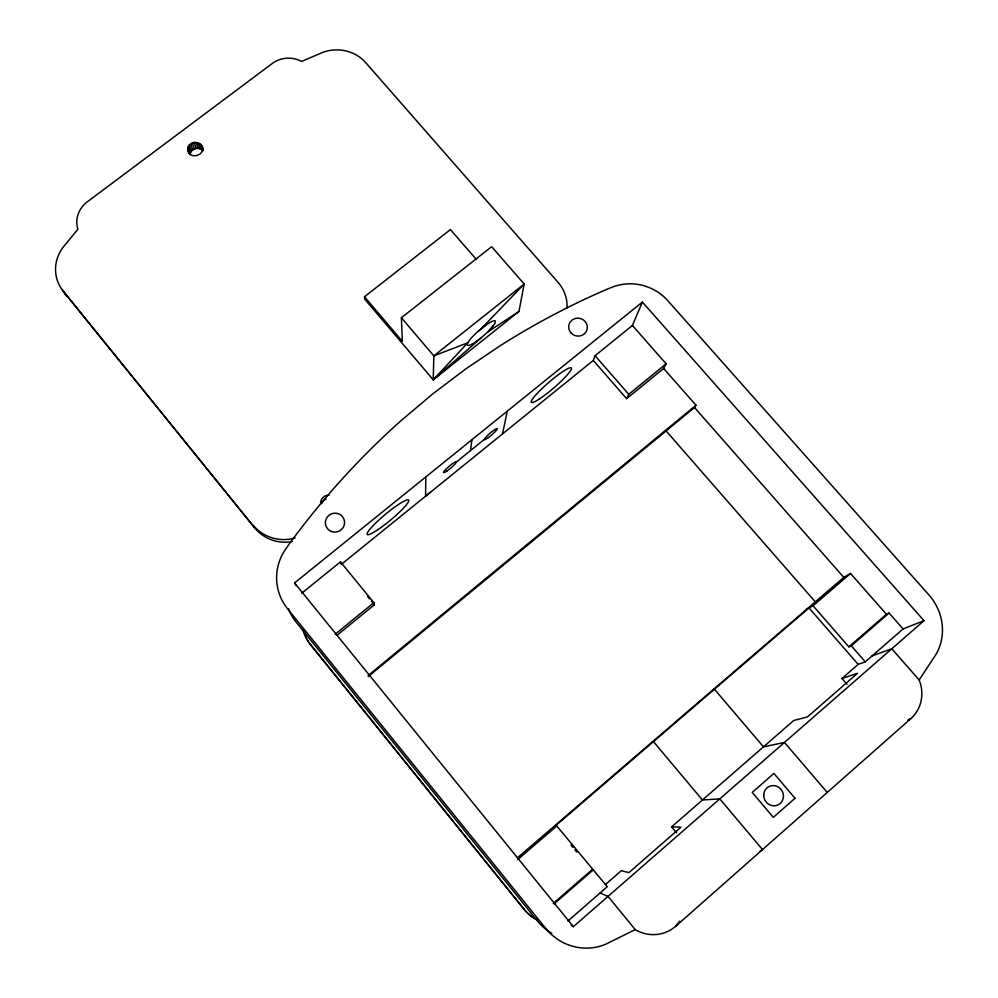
<?xml version="1.0" encoding="UTF-8"?>
<svg xmlns="http://www.w3.org/2000/svg" width="998" height="998" viewBox="0 0 998 998"><rect width="100%" height="100%" fill="white"/><g stroke="black" fill="none" stroke-linecap="round" stroke-linejoin="round"><path stroke-width="1.5" d="M425.797 476.957L425.585 496.181L430.512 492.201M480.786 338.147L473.838 343.087A18.525 3.505 -40.8 0 1 467.388 343.674A18.525 3.505 -40.8 0 1 478.291 331.149L485.714 325.236A18.525 3.505 -40.8 0 1 494.06 320.77L495.295 320.894L494.896 323.564L487.91 331.885L433.232 379.826L433.843 355.862L401.383 317.763L491.652 246.693L524.187 284.043L518.96 311.463L433.232 379.826L364.757 299.188L364.495 296.755L450.422 229.577L476.42 259.53M470.457 450.634L471.892 439.731M502.518 433.918L507.271 411.164M201.87 146.282C205.962 155.526 189.321 160.129 187.874 150.211C186.788 139.907 203.729 139.982 203.168 150.424M200.91 144.76L202.906 150.873C199.163 146.269 190.73 148.565 189.994 154.503L187.861 148.415M301.808 593.174L340.455 561.849L341.291 564.406L593.311 360.428L595.082 355.7L632.42 325.46L642.375 302.07L924.011 620.669L573.351 926.668L571.168 925.109M593.311 360.428L626.619 398.664L628.752 394.322L666.115 363.808L632.42 325.46M626.619 398.664L663.608 368.449L666.115 363.808M368.387 676.432L694.496 407.508L696.005 405.225L663.608 368.449M919.158 679.975L935.812 654.7A51.684 48.74 46.2 0 0 928.913 594.945L667.824 300.71A48.603 46.419 18.5 0 0 611.861 287.299L606.946 289.27A902.442 827.379 65.7 0 0 499.549 346.131L465.679 368.998L432.92 393.761L401.346 420.395A902.442 827.379 65.7 0 0 288.696 544.746L285.515 549.337A50.399 49.651 -32.2 0 0 287.499 608.68L545.706 928.377A54.017 51.933 76.9 0 0 606.422 943.896L635.227 929.612A37.175 35.554 72.1 0 0 675.933 926.057L910.812 718.66A35.928 33.882 50.3 0 0 919.158 679.975L891.8 648.787L872.115 655.898M675.933 926.057L679.613 921.179M490.929 328.754L493.311 325.922M433.232 379.826L467.788 342.788L433.843 355.862L524.187 284.043L481.31 328.629M605.349 884.59L621.355 870.655L628.902 872.626L680.998 827.192L671.592 826.893L676.582 832.881M671.592 826.893L793.684 720.544L807.482 716.901L857.469 673.313L841.963 678.49L846.978 684.266M841.963 678.49L858.18 664.369L865.291 661.849L903.065 628.94L924.011 620.669M567.937 920.992L607.271 886.711L556.784 825.995L554.576 825.87M553.291 903.377L592.363 869.458M806.821 609.129L813.021 605.749L848.849 646.829L886.399 614.244L889.081 613.059L903.065 628.94M554.077 903.876L593.386 869.757M848.849 646.829L851.319 645.831L889.081 613.059M517.376 857.843L843.784 577.38L850.545 573.501L886.399 614.244M555.362 825.92L809.016 607.932L858.18 664.369M517.775 859.515L556.784 825.995M813.021 605.749L850.545 573.501M368.075 675.621L696.005 405.225M335.103 634.304L373.851 602.642L340.455 561.849M337.224 635.127L374.337 604.8L373.851 602.642M456.51 461.912L484.367 439.382M296.019 585.664L294.56 582.932L642.375 302.07M487.897 331.872L518.96 311.463M908.242 720.344L910.812 718.66L908.068 719.882M759.915 851.331L762.522 849.635L719.82 798.862L702.442 800.022L653.465 741.614L652.131 742.05M712.759 689.955L714.431 689.219L763.495 746.853L784.49 742.425L827.255 792.474M600.01 893.035L608.056 896.391L635.227 929.612M303.13 630.437A41.829 41.355 -42.6 0 0 310.565 644.671L523.85 908.991A44.399 42.814 78.8 0 0 536.887 919.944M694.496 407.508L843.784 577.38M665.99 430.787L816.015 602.692M851.319 645.831L865.291 661.849M595.082 355.7L628.752 394.322M364.495 296.755L402.369 341.353L401.383 317.763M367.538 596.48L369.485 598.862M371.431 601.233L374.337 604.8M570.993 845.007L572.939 847.402M574.898 849.785L576.856 852.167M567.101 307.746A38.648 37.026 9.9 0 0 557.919 282.209L365.68 62.625A37.587 34.967 -3.2 0 0 322.554 52.47L301.533 61.439A25.823 23.989 -5.6 0 0 272.192 63.535L87.3 201.833A26.547 24.8 -17.5 0 0 77.881 229.228L63.024 247.367A38.959 36.552 -19.6 0 0 63.236 291.191L254.814 527.992A39.533 38.585 -23.9 0 0 292.164 541.59M63.236 291.191L254.814 527.992M294.56 582.932L573.351 926.668M310.565 644.671L523.85 908.991M187.874 150.211L188.722 152.632M188.36 146.681L190.468 152.769M189.308 145.097L191.416 151.209M190.643 143.799L192.751 149.912M192.302 142.851L194.373 148.976M194.136 142.34L196.207 148.465M196.045 142.277L198.091 148.415M197.891 142.689L199.924 148.814M199.55 143.537L201.571 149.65M311.401 645.98A41.517 41.043 -43.1 0 1 303.629 630.437M536.001 919.158A44.049 42.49 78.8 0 1 523.064 908.292M551.744 933.292A50.486 48.59 77.5 0 1 537.697 921.266L295.919 621.829A47.268 46.632 -35.4 0 1 288.584 608.917M478.304 331.161A21.956 4.142 -40.8 0 1 485.727 325.248M295.059 537.947A39.908 38.934 -23.7 0 1 253.205 525.197M320.695 504.015A7.672 7.51 -19.1 0 1 329.091 495.295M66.554 296.069A38.598 36.24 -19.7 0 1 62.387 289.557M322.08 503.154A7.597 7.448 -19.4 0 1 326.096 498.988M795.007 798.275L773.325 817.362L752.23 792.412L773.899 773.438L795.007 798.275M570.943 332.833A9.344 8.945 14.5 0 0 586.799 330.288A9.344 8.945 14.5 0 0 576.295 318.275A9.344 8.945 14.5 0 0 570.943 332.833M331.498 531.51A9.618 9.444 -20.8 0 0 344.447 521.068A9.618 9.444 -20.8 0 0 328.953 515.342A9.618 9.444 -20.8 0 0 331.498 531.51M763.72 794.732A10.229 9.755 59.7 0 0 778.066 804.875A10.229 9.755 59.7 0 0 778.951 787.434A10.229 9.755 59.7 0 0 763.72 794.732M539.456 398.926A26.385 3.718 -40.7 0 0 571.405 368.961A26.385 3.718 -40.7 0 0 543.286 387.361A26.385 3.718 -40.7 0 0 539.456 398.926M377.731 529.776A26.871 3.855 -39.7 0 0 408.768 500.46A26.871 3.855 -39.7 0 0 377.369 521.43A26.871 3.855 -39.7 0 0 377.731 529.776M447.042 470.931A8.458 1.21 -40.1 0 0 456.51 461.75A8.458 1.21 -40.1 0 0 446.455 468.698A8.458 1.21 -40.1 0 0 447.042 470.931M487.723 438.035A8.421 1.198 -40.4 0 0 497.291 428.778A8.421 1.198 -40.4 0 0 487.473 435.54A8.421 1.198 -40.4 0 0 487.723 438.035"/></g></svg>
